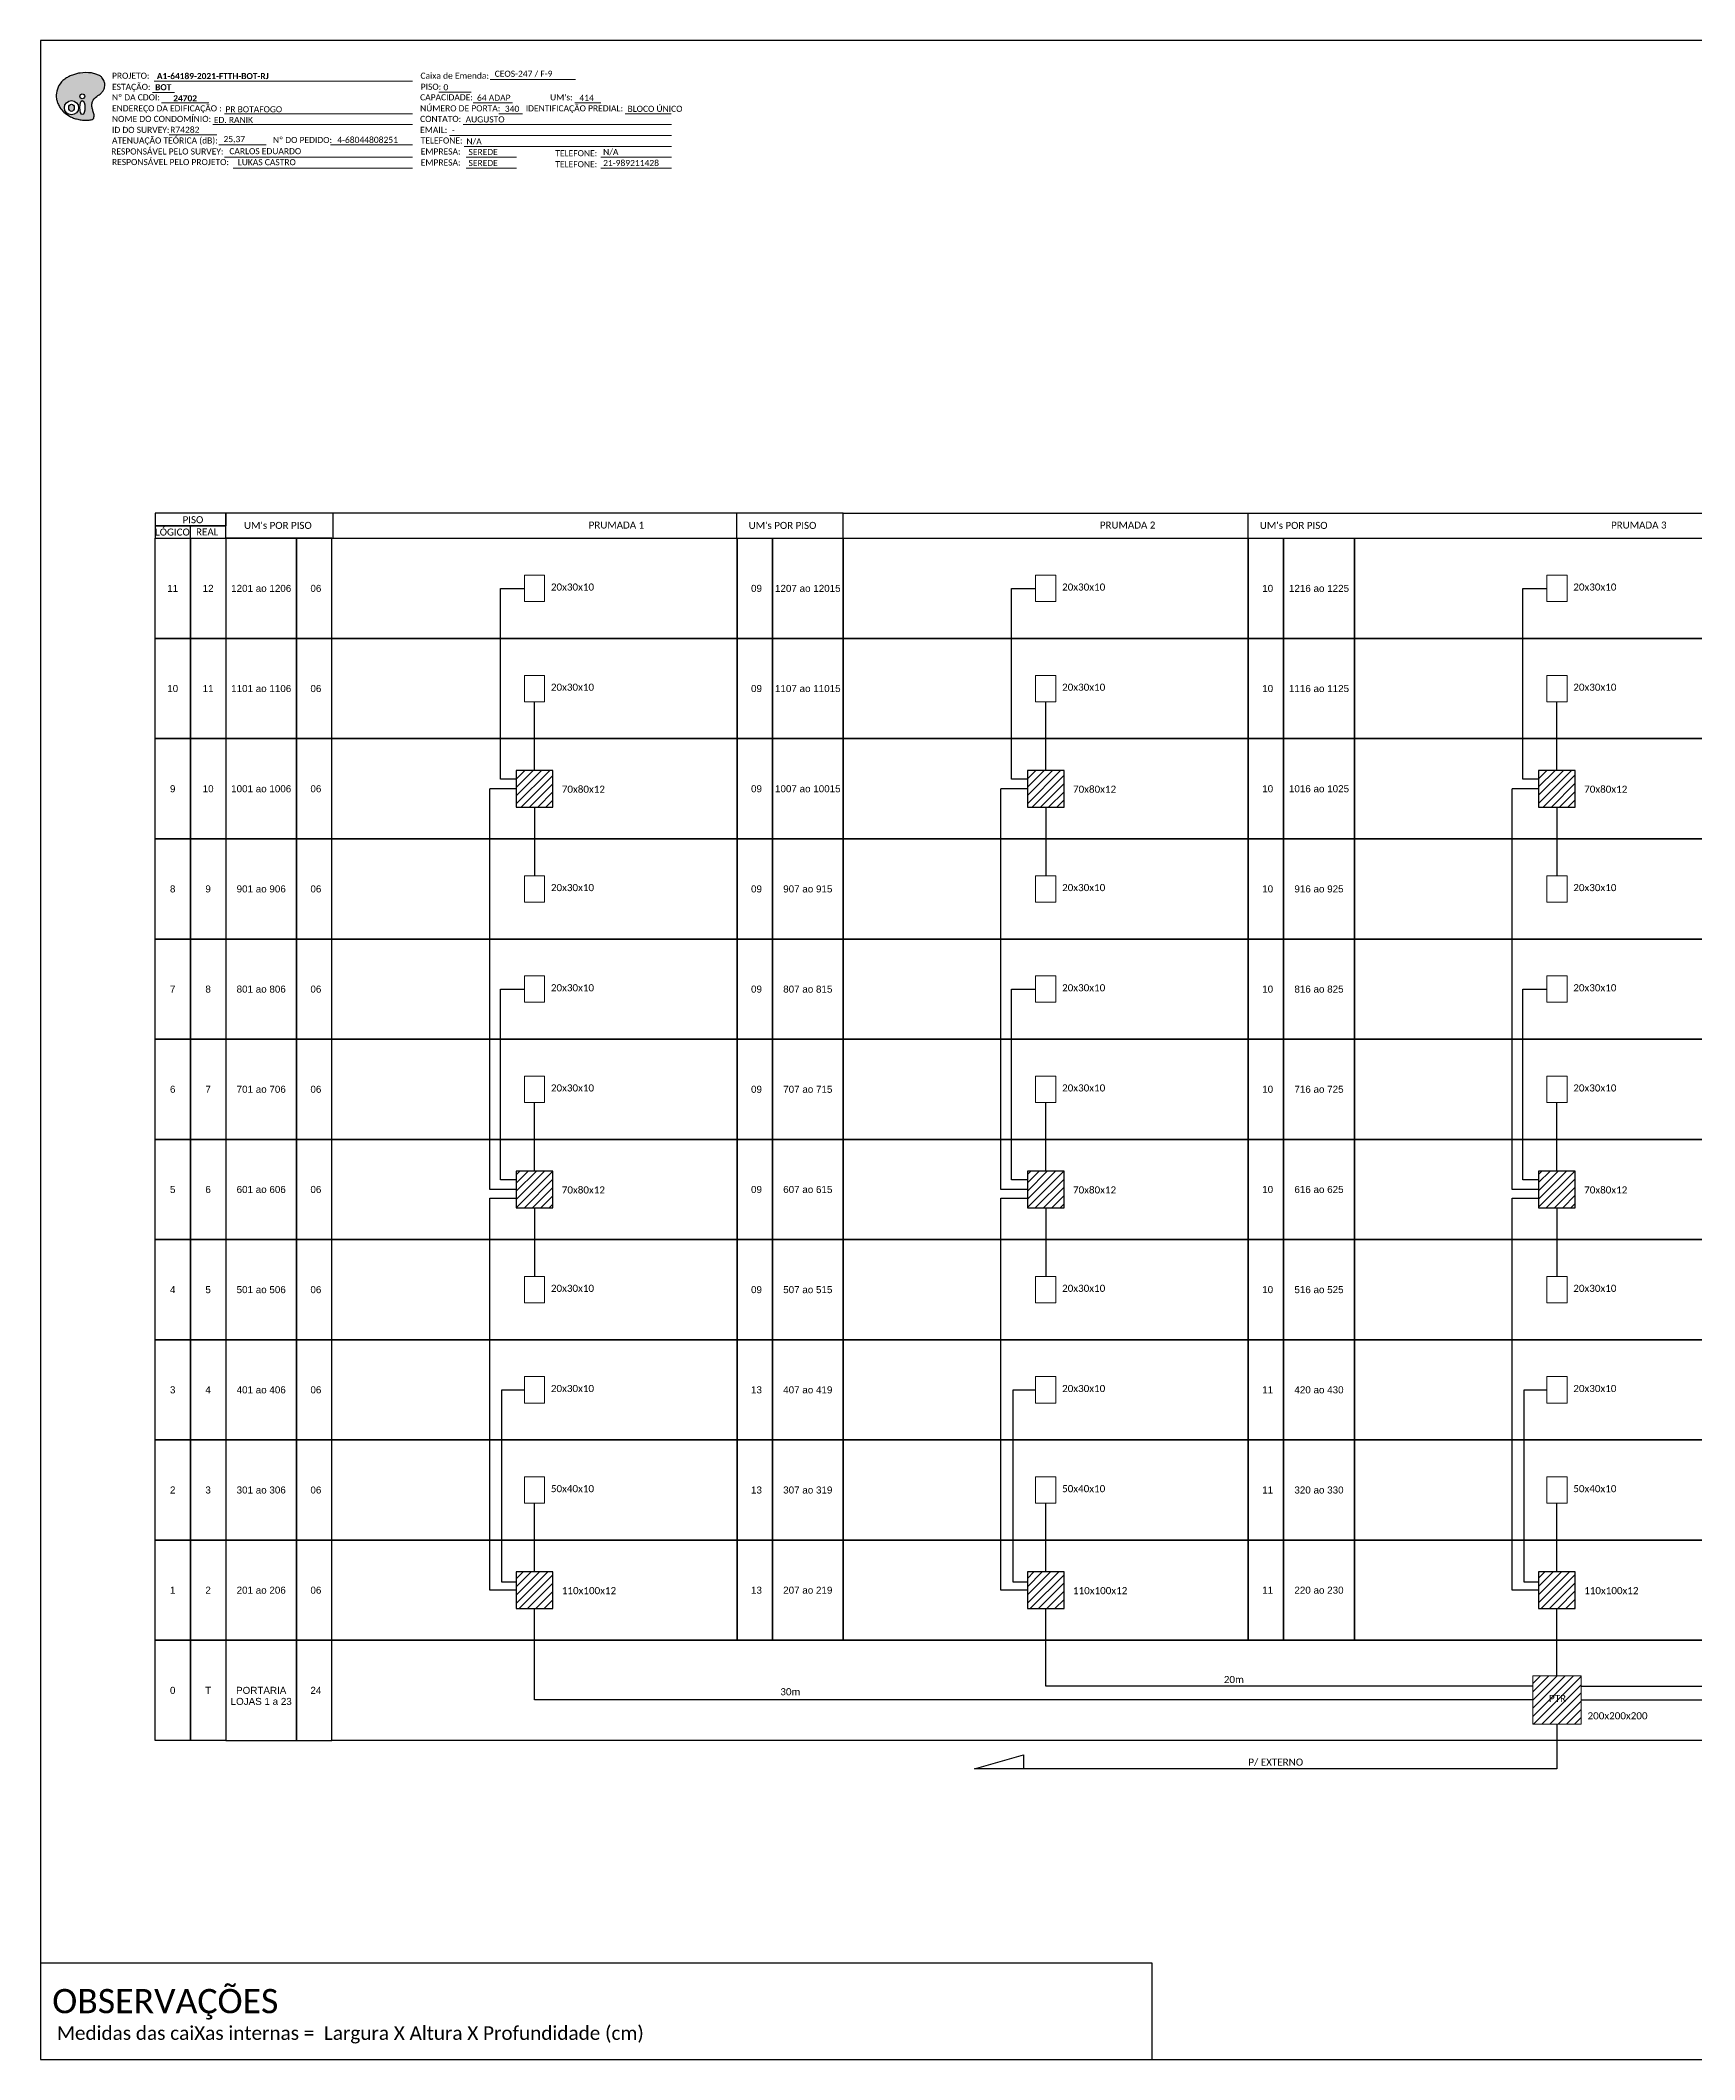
# Model space of a CAD drawing. Extents: x -89 to 2536, y 705 to 1299.
# Drawn here: x 804 to 1290, y 705 to 1299 of the extents above; entities that cross this region are included whole.
import ezdxf
from ezdxf.enums import TextEntityAlignment as Align

# ---------------------------------------------------------------- set-up
doc = ezdxf.new("R2010")
doc.units = 0
doc.styles.add('ARIAL', font='arial.ttf')
doc.styles.add('WMF-Calibri0', font='calibri.ttf')
doc.styles.add('WMF-Calibri1', font='calibrib.ttf')

# ---------------------------------------------------------------- blocks, each defined once
blk = doc.blocks.new('OI')
h = blk.add_hatch(color=40)
edge = h.paths.add_edge_path()
edge.add_spline(control_points=[(4.35, -0.67), (3.92, -0.99), (3.26, -1.5), (2.81, -2.59), (2.9, -3.5), (3.06, -4.27), (3.31, -4.85), (3.37, -5.39), (3.4, -5.88), (3.2, -6.4), (2.54, -6.61), (1.65, -6.63), (0.55, -6.67), (-0.56, -6.42), (-1.61, -6.14), (-2.77, -5.61), (-3.92, -4.77), (-4.89, -3.7), (-5.34, -2.65), (-5.6, -1.94), (-5.85, -0.96), (-5.71, 0.47), (-5.1, 2.02), (-4.14, 3.02), (-3.3, 3.61), (-2.37, 4.16), (-1.36, 4.44), (-0.56, 4.7), (0.79, 4.85), (2.24, 4.97), (3.79, 4.57), (4.67, 4.21), (5.44, 3.65), (5.76, 2.99), (6.03, 2.21), (6.01, 1.46), (5.72, 0.64), (5.31, 0.08), (4.88, -0.38), (4.51, -0.55), (4.35, -0.67)], knot_values=[0, 0, 0, 0, 1.60434, 2.417191, 3.427595, 4.282808, 4.776746, 5.304182, 5.888771, 6.258406, 6.858137, 7.79129, 8.986195, 10.124242, 11.187857, 12.242908, 13.953784, 15.414161, 16.515391, 17.349188, 17.675853, 19.552021, 21.515531, 22.568638, 23.63245, 24.621084, 25.782718, 26.745347, 27.142653, 29.870543, 31.004649, 31.921532, 32.709589, 33.801391, 34.042471, 35.192333, 35.971461, 36.628871, 37.254359, 37.836911, 37.836911, 37.836911, 37.836911], degree=3, periodic=0)
h.paths.add_polyline_path([(1.13, -0.87, -1), (-0.04, -0.87, -1)], flags=16)
edge = h.paths.add_edge_path(flags=16)
edge.add_ellipse((0.56, -3.59), major_axis=(-0.02, 1.71), ratio=0.361305, start_angle=0, end_angle=360)
h.paths.add_polyline_path([(-0.36, -3.62, -1), (-3.8, -3.62, -1)], flags=16)
edge = h.paths.add_edge_path(flags=0)
edge.add_ellipse((-2.08, -3.62), major_axis=(0, 0.885), ratio=0.758294, start_angle=0, end_angle=360)
at = {"color": 40}
for centre, radius in [((-2.08, -3.62), 1.72), ((0.54, -0.87), 0.587)]:
    blk.add_circle(centre, radius, dxfattribs=at)
blk.add_ellipse((-2.08, -3.62), major_axis=(0, 0.885), ratio=0.758294, start_param=-3.141592653589792, end_param=3.141592653589792, dxfattribs=at)
blk.add_ellipse((0.56, -3.59), major_axis=(-0.02, 1.71), ratio=0.361305, dxfattribs=at)
at = {"color": 40, "start_tangent": (-0.800898, -0.598801), "end_tangent": (-0.800898, -0.598801)}
blk.add_spline([(4.35, -0.67), (3.2, -1.78), (2.9, -2.54), (2.92, -3.55), (3.12, -4.38), (3.28, -4.85), (3.37, -5.37), (3.35, -5.95), (3.2, -6.29), (2.66, -6.55), (1.73, -6.63), (0.54, -6.62), (-0.58, -6.41), (-1.6, -6.11), (-2.56, -5.67), (-3.95, -4.67), (-4.89, -3.56), (-5.37, -2.56), (-5.64, -1.78), (-5.72, -1.46), (-5.63, 0.42), (-4.84, 2.22), (-4.13, 2.99), (-3.27, 3.62), (-2.4, 4.09), (-1.3, 4.47), (-0.37, 4.72), (0.02, 4.77), (2.75, 4.8), (3.85, 4.53), (4.69, 4.16), (5.31, 3.68), (5.85, 2.73), (5.93, 2.5), (5.94, 1.35), (5.67, 0.62), (5.29, 0.08), (4.84, -0.36), (4.35, -0.67)], degree=3, dxfattribs=at)
blk = doc.blocks.new('CARIMBO')
at = {"color": 7, "lineweight": 0}
for points in [[(35.66, -16.79), (111.64, -16.79)], [(134.48, -16.3), (159.61, -16.3)], [(35.15, -20.06), (41.7, -20.06)], [(37.81, -23.14), (51.75, -23.14)], [(119.43, -20.02), (128.92, -20.02)], [(129.48, -23.14), (141.1, -23.14)], [(159.42, -23.14), (167.09, -23.14)], [(52.97, -29.48), (111.64, -29.48)], [(56.38, -26.37), (111.64, -26.37)], [(126.6, -29.48), (187.83, -29.48)], [(137.07, -26.37), (144.01, -26.37)], [(174.24, -26.37), (187.8, -26.37)], [(40.13, -32.55), (54.07, -32.55)], [(54.67, -35.52), (68.61, -35.52)], [(122.56, -32.72), (187.83, -32.72)], [(56.38, -39.07), (111.64, -39.07)], [(126.84, -35.96), (187.83, -35.96)], [(127.45, -39.07), (142.25, -39.07)], [(167.06, -39.07), (187.83, -39.07)], [(58.87, -42.31), (111.64, -42.31)], [(127.45, -42.31), (142.25, -42.31)], [(167.06, -42.31), (187.83, -42.31)]]:
    blk.add_lwpolyline(points, dxfattribs=at)
at = {"color": 7, "xscale": 1.213923925163967, "yscale": 1.213923925163967, "zscale": 1.213923925163967, "rotation": 0.1532896023949059}
blk.add_blockref('OI', (13.86, -20.16), dxfattribs=at)
at = {"color": 7, "lineweight": 0, "style": 'WMF-Calibri0'}
for s, height, p in [('PROJETO:', 1.793, (23.26, -16.04)), ('ESTAÇÃO:', 1.793, (23.26, -19.32)), ('Caixa de Emenda:', 1.7927, (114.02, -16.04)), ('PISO:', 1.793, (114.09, -19.28)), ('ENDEREÇO DA EDIFICAÇÃO :', 1.7927, (23.26, -25.63)), ('Nº DA CDOI:', 1.7927, (23.26, -22.39)), ('CAPACIDADE:', 1.7927, (113.91, -22.39)), ('NÚMERO DE PORTA:', 1.7927, (113.91, -25.63)), ('IDENTIFICAÇÃO PREDIAL:', 1.7927, (144.99, -25.63)), ("UM's:", 1.793, (152.15, -22.39)), ('NOME DO CONDOMÍNIO:', 1.7927, (23.26, -28.74)), ('CONTATO:', 1.793, (113.91, -28.74)), ('ATENUAÇÃO TEÓRICA (dB):', 1.7927, (23.26, -35.09)), ('ID DO SURVEY:', 1.7927, (23.26, -31.97)), ('EMAIL:', 1.793, (113.91, -31.97)), ('TELEFONE:', 1.793, (114.09, -35.09)), ('RESPONSÁVEL PELO SURVEY:', 1.7927, (23.02, -38.32)), ('RESPONSÁVEL PELO PROJETO:', 1.7927, (23.26, -41.44)), ('EMPRESA:', 1.793, (114.09, -38.32)), ('EMPRESA:', 1.793, (114.09, -41.56)), ('TELEFONE:', 1.793, (153.7, -38.83)), ('TELEFONE:', 1.793, (153.7, -42.06))]:
    blk.add_text(s, height=height, dxfattribs=at).set_placement(p)
at = {"color": 7, "lineweight": 0, "flags": 8}
for tag, p, style in [('EST', (35.94, -19.41), 'WMF-Calibri1'), ('PROJ', (36.46, -16.13), 'WMF-Calibri1'), ('PISO_PTR', (120.78, -19.42), 'WMF-Calibri0'), ('CEOS-XX', (135.87, -15.46), 'WMF-Calibri0'), ('CAPAC.', (130.66, -22.52), 'WMF-Calibri0'), ("UC'S", (160.78, -22.54), 'WMF-Calibri0'), ('NOME_DO_COND.', (53.23, -29.02), 'WMF-Calibri0'), ('LOGRADOURO', (56.65, -25.91), 'WMF-Calibri0'), ('NOME_DO_CONTATO', (127.3, -28.89), 'WMF-Calibri0'), ('N°', (138.85, -25.77), 'WMF-Calibri0'), ('N°PREDIO', (174.94, -25.77), 'WMF-Calibri0'), ('_ID_', (40.39, -31.94), 'WMF-Calibri0'), ('O_POTEN', (56.06, -34.68), 'WMF-Calibri0'), ('EMAIL', (123.26, -32.12), 'WMF-Calibri0'), ('TELEFONE', (127.55, -35.36), 'WMF-Calibri0'), ('RES_SURVEY', (57.78, -38.23), 'WMF-Calibri0'), ('RES_PROJ', (60.27, -41.47), 'WMF-Calibri0'), ('EMP_RESP_SURVEY', (128.16, -38.47), 'WMF-Calibri0'), ('EMP_RESP_PROJ', (128.16, -41.71), 'WMF-Calibri0'), ('CONT_RESP_SURVEY', (167.76, -38.47), 'WMF-Calibri0'), ('CONT_RESP_PROJ', (167.76, -41.71), 'WMF-Calibri0')]:
    blk.add_attdef(tag, p, '', height=1.79, dxfattribs=dict(at, style=style))
at = {"color": 7, "lineweight": 0, "style": 'WMF-Calibri1', "flags": 8}
blk.add_attdef("N° CDO'S", text='', height=1.79, dxfattribs=at).set_placement((44.78, -22.68), align=Align.CENTER)

msp = doc.modelspace()

# ---------------------------------------------------------------- hatches: boundary and pattern name
h = msp.add_hatch()
h.set_pattern_fill('ANSI31', color=1, scale=0.54)
h.paths.add_polyline_path([(943.48, 1073.48), (954.28, 1073.48), (954.28, 1084.28), (943.48, 1084.28)])
h = msp.add_hatch()
h.set_pattern_fill('ANSI31', color=1, scale=0.54)
h.paths.add_polyline_path([(1093.88, 1073.48), (1104.68, 1073.48), (1104.68, 1084.28), (1093.88, 1084.28)])
h = msp.add_hatch()
h.set_pattern_fill('ANSI31', color=1, scale=0.54)
h.paths.add_polyline_path([(1244.28, 1073.48), (1255.08, 1073.48), (1255.08, 1084.28), (1244.28, 1084.28)])
h = msp.add_hatch()
h.set_pattern_fill('ANSI31', color=1, scale=0.54)
h.paths.add_polyline_path([(943.48, 955.6), (954.28, 955.6), (954.28, 966.4), (943.48, 966.4)])
h = msp.add_hatch()
h.set_pattern_fill('ANSI31', color=1, scale=0.54)
h.paths.add_polyline_path([(1093.88, 955.6), (1104.68, 955.6), (1104.68, 966.4), (1093.88, 966.4)])
h = msp.add_hatch()
h.set_pattern_fill('ANSI31', color=1, scale=0.54)
h.paths.add_polyline_path([(1244.28, 955.6), (1255.08, 955.6), (1255.08, 966.4), (1244.28, 966.4)])
h = msp.add_hatch()
h.set_pattern_fill('ANSI31', color=1, scale=0.54)
h.paths.add_polyline_path([(943.48, 837.72), (954.28, 837.72), (954.28, 848.52), (943.48, 848.52)])
h = msp.add_hatch()
h.set_pattern_fill('ANSI31', color=1, scale=0.54)
h.paths.add_polyline_path([(1093.88, 837.72), (1104.68, 837.72), (1104.68, 848.52), (1093.88, 848.52)])
h = msp.add_hatch()
h.set_pattern_fill('ANSI31', color=1, scale=0.54)
h.paths.add_polyline_path([(1244.28, 837.72), (1255.08, 837.72), (1255.08, 848.52), (1244.28, 848.52)])
h = msp.add_hatch()
h.set_pattern_fill('ANSI31', color=1, scale=0.54)
h.set_pattern_definition([(45, (682.627, 3187.1284), (-1.2123346, 1.2123346), [])])
h.paths.add_polyline_path([(1256.79, 803.74), (1256.79, 817.96), (1242.56, 817.96), (1242.56, 803.74)])
h.paths.add_polyline_path([(1246.83, 809.71), (1252.95, 809.71), (1252.95, 812.83), (1246.83, 812.83)], flags=24)

# ---------------------------------------------------------------- linework, layer by layer
for points in [[(803.5, 705.02), (1642.06, 705.02), (1642.06, 1299.02), (803.5, 1299.02), (803.5, 705.02)], [(858.06, 1152.55), (1039.7, 1152.55), (1039.7, 1159.95), (858.06, 1159.95), (858.06, 1159.95), (858.06, 1156.25)], [(889.61, 1152.55), (889.61, 1159.95)], [(1008.44, 1152.55), (1008.44, 1159.95)], [(1158.84, 1152.55), (1158.84, 1159.95)], [(847.64, 1152.55), (847.64, 1156.25)], [(1490.9, 798.92), (889.3, 798.92), (889.3, 828.39), (1490.9, 828.39)]]:
    msp.add_lwpolyline(points)
at = {"color": 7, "lineweight": 0}
msp.add_lwpolyline([(888.81, 1268.26), (912.96, 1268.26)], dxfattribs=at)
for points in [[(837.23, 1156.25), (858.06, 1156.25), (858.06, 1159.95), (837.23, 1159.95)], [(837.23, 1152.55), (858.06, 1152.55), (858.06, 1156.25), (837.23, 1156.25)], [(837.23, 1152.55), (847.64, 1152.55), (847.64, 1123.08), (837.23, 1123.08)], [(847.64, 1152.55), (858.06, 1152.55), (858.06, 1123.08), (847.64, 1123.08)], [(878.89, 1152.55), (858.06, 1152.55), (858.06, 1123.08), (878.89, 1123.08)], [(889.3, 1152.55), (878.89, 1152.55), (878.89, 1123.08), (889.3, 1123.08)], [(889.3, 1152.55), (1008.46, 1152.55), (1008.46, 1123.08), (889.3, 1123.08)], [(1008.46, 1152.55), (1018.87, 1152.55), (1018.87, 1123.08), (1008.46, 1123.08)], [(1018.87, 1152.55), (1039.7, 1152.55), (1039.7, 1123.08), (1018.87, 1123.08)], [(1039.7, 1152.55), (1158.85, 1152.55), (1158.85, 1123.08), (1039.7, 1123.08)], [(1158.85, 1152.55), (1169.27, 1152.55), (1169.27, 1123.08), (1158.85, 1123.08)], [(1169.27, 1152.55), (1190.1, 1152.55), (1190.1, 1123.08), (1169.27, 1123.08)], [(1190.1, 1152.55), (1309.25, 1152.55), (1309.25, 1123.08), (1190.1, 1123.08)], [(837.23, 1123.08), (847.64, 1123.08), (847.64, 1093.61), (837.23, 1093.61)], [(847.64, 1123.08), (858.06, 1123.08), (858.06, 1093.61), (847.64, 1093.61)], [(847.64, 1123.08), (858.06, 1123.08), (858.06, 1093.61), (847.64, 1093.61)], [(878.89, 1123.08), (858.06, 1123.08), (858.06, 1093.61), (878.89, 1093.61)], [(889.3, 1123.08), (878.89, 1123.08), (878.89, 1093.61), (889.3, 1093.61)], [(889.3, 1123.08), (1008.46, 1123.08), (1008.46, 1093.61), (889.3, 1093.61)], [(1008.46, 1123.08), (1018.87, 1123.08), (1018.87, 1093.61), (1008.46, 1093.61)], [(1018.87, 1123.08), (1039.7, 1123.08), (1039.7, 1093.61), (1018.87, 1093.61)], [(1039.7, 1123.08), (1158.85, 1123.08), (1158.85, 1093.61), (1039.7, 1093.61)], [(1158.85, 1123.08), (1169.27, 1123.08), (1169.27, 1093.61), (1158.85, 1093.61)], [(1169.27, 1123.08), (1190.1, 1123.08), (1190.1, 1093.61), (1169.27, 1093.61)], [(1190.1, 1123.08), (1309.25, 1123.08), (1309.25, 1093.61), (1190.1, 1093.61)], [(837.23, 1093.61), (847.64, 1093.61), (847.64, 1064.14), (837.23, 1064.14)], [(847.64, 1093.61), (858.06, 1093.61), (858.06, 1064.14), (847.64, 1064.14)], [(847.64, 1093.61), (858.06, 1093.61), (858.06, 1064.14), (847.64, 1064.14)], [(878.89, 1093.61), (858.06, 1093.61), (858.06, 1064.14), (878.89, 1064.14)], [(889.3, 1093.61), (878.89, 1093.61), (878.89, 1064.14), (889.3, 1064.14)], [(889.3, 1093.61), (1008.46, 1093.61), (1008.46, 1064.14), (889.3, 1064.14)], [(1008.46, 1093.61), (1018.87, 1093.61), (1018.87, 1064.14), (1008.46, 1064.14)], [(1018.87, 1093.61), (1039.7, 1093.61), (1039.7, 1064.14), (1018.87, 1064.14)], [(1039.7, 1093.61), (1158.85, 1093.61), (1158.85, 1064.14), (1039.7, 1064.14)], [(1158.85, 1093.61), (1169.27, 1093.61), (1169.27, 1064.14), (1158.85, 1064.14)], [(1169.27, 1093.61), (1190.1, 1093.61), (1190.1, 1064.14), (1169.27, 1064.14)], [(1190.1, 1093.61), (1309.25, 1093.61), (1309.25, 1064.14), (1190.1, 1064.14)], [(837.23, 1064.14), (847.64, 1064.14), (847.64, 1034.67), (837.23, 1034.67)], [(847.64, 1064.14), (858.06, 1064.14), (858.06, 1034.67), (847.64, 1034.67)], [(847.64, 1064.14), (858.06, 1064.14), (858.06, 1034.67), (847.64, 1034.67)], [(878.89, 1064.14), (858.06, 1064.14), (858.06, 1034.67), (878.89, 1034.67)], [(889.3, 1064.14), (878.89, 1064.14), (878.89, 1034.67), (889.3, 1034.67)], [(889.3, 1064.14), (1008.46, 1064.14), (1008.46, 1034.67), (889.3, 1034.67)], [(1008.46, 1064.14), (1018.87, 1064.14), (1018.87, 1034.67), (1008.46, 1034.67)], [(1018.87, 1064.14), (1039.7, 1064.14), (1039.7, 1034.67), (1018.87, 1034.67)], [(1039.7, 1064.14), (1158.85, 1064.14), (1158.85, 1034.67), (1039.7, 1034.67)], [(1158.85, 1064.14), (1169.27, 1064.14), (1169.27, 1034.67), (1158.85, 1034.67)], [(1169.27, 1064.14), (1190.1, 1064.14), (1190.1, 1034.67), (1169.27, 1034.67)], [(1190.1, 1064.14), (1309.25, 1064.14), (1309.25, 1034.67), (1190.1, 1034.67)], [(837.23, 1034.67), (847.64, 1034.67), (847.64, 1005.2), (837.23, 1005.2)], [(847.64, 1034.67), (858.06, 1034.67), (858.06, 1005.2), (847.64, 1005.2)], [(847.64, 1034.67), (858.06, 1034.67), (858.06, 1005.2), (847.64, 1005.2)], [(878.89, 1034.67), (858.06, 1034.67), (858.06, 1005.2), (878.89, 1005.2)], [(889.3, 1034.67), (878.89, 1034.67), (878.89, 1005.2), (889.3, 1005.2)], [(889.3, 1034.67), (1008.46, 1034.67), (1008.46, 1005.2), (889.3, 1005.2)], [(1008.46, 1034.67), (1018.87, 1034.67), (1018.87, 1005.2), (1008.46, 1005.2)], [(1018.87, 1034.67), (1039.7, 1034.67), (1039.7, 1005.2), (1018.87, 1005.2)], [(1039.7, 1034.67), (1158.85, 1034.67), (1158.85, 1005.2), (1039.7, 1005.2)], [(1158.85, 1034.67), (1169.27, 1034.67), (1169.27, 1005.2), (1158.85, 1005.2)], [(1169.27, 1034.67), (1190.1, 1034.67), (1190.1, 1005.2), (1169.27, 1005.2)], [(1190.1, 1034.67), (1309.25, 1034.67), (1309.25, 1005.2), (1190.1, 1005.2)], [(837.23, 1005.2), (847.64, 1005.2), (847.64, 975.73), (837.23, 975.73)], [(847.64, 1005.2), (858.06, 1005.2), (858.06, 975.73), (847.64, 975.73)], [(847.64, 1005.2), (858.06, 1005.2), (858.06, 975.73), (847.64, 975.73)], [(878.89, 1005.2), (858.06, 1005.2), (858.06, 975.73), (878.89, 975.73)], [(889.3, 1005.2), (878.89, 1005.2), (878.89, 975.73), (889.3, 975.73)], [(889.3, 1005.2), (1008.46, 1005.2), (1008.46, 975.73), (889.3, 975.73)], [(1008.46, 1005.2), (1018.87, 1005.2), (1018.87, 975.73), (1008.46, 975.73)], [(1018.87, 1005.2), (1039.7, 1005.2), (1039.7, 975.73), (1018.87, 975.73)], [(1039.7, 1005.2), (1158.85, 1005.2), (1158.85, 975.73), (1039.7, 975.73)], [(1158.85, 1005.2), (1169.27, 1005.2), (1169.27, 975.73), (1158.85, 975.73)], [(1169.27, 1005.2), (1190.1, 1005.2), (1190.1, 975.73), (1169.27, 975.73)], [(1190.1, 1005.2), (1309.25, 1005.2), (1309.25, 975.73), (1190.1, 975.73)], [(837.23, 975.73), (847.64, 975.73), (847.64, 946.27), (837.23, 946.27)], [(847.64, 975.73), (858.06, 975.73), (858.06, 946.27), (847.64, 946.27)], [(847.64, 975.73), (858.06, 975.73), (858.06, 946.27), (847.64, 946.27)], [(878.89, 975.73), (858.06, 975.73), (858.06, 946.27), (878.89, 946.27)], [(889.3, 975.73), (878.89, 975.73), (878.89, 946.27), (889.3, 946.27)], [(889.3, 975.73), (1008.46, 975.73), (1008.46, 946.27), (889.3, 946.27)], [(1008.46, 975.73), (1018.87, 975.73), (1018.87, 946.27), (1008.46, 946.27)], [(1018.87, 975.73), (1039.7, 975.73), (1039.7, 946.27), (1018.87, 946.27)], [(1039.7, 975.73), (1158.85, 975.73), (1158.85, 946.27), (1039.7, 946.27)], [(1158.85, 975.73), (1169.27, 975.73), (1169.27, 946.27), (1158.85, 946.27)], [(1169.27, 975.73), (1190.1, 975.73), (1190.1, 946.27), (1169.27, 946.27)], [(1190.1, 975.73), (1309.25, 975.73), (1309.25, 946.27), (1190.1, 946.27)], [(837.23, 946.27), (847.64, 946.27), (847.64, 916.8), (837.23, 916.8)], [(847.64, 946.27), (858.06, 946.27), (858.06, 916.8), (847.64, 916.8)], [(847.64, 946.27), (858.06, 946.27), (858.06, 916.8), (847.64, 916.8)], [(878.89, 946.27), (858.06, 946.27), (858.06, 916.8), (878.89, 916.8)], [(889.3, 946.27), (878.89, 946.27), (878.89, 916.8), (889.3, 916.8)], [(889.3, 946.27), (1008.46, 946.27), (1008.46, 916.8), (889.3, 916.8)], [(1008.46, 946.27), (1018.87, 946.27), (1018.87, 916.8), (1008.46, 916.8)], [(1018.87, 946.27), (1039.7, 946.27), (1039.7, 916.8), (1018.87, 916.8)], [(1039.7, 946.27), (1158.85, 946.27), (1158.85, 916.8), (1039.7, 916.8)], [(1158.85, 946.27), (1169.27, 946.27), (1169.27, 916.8), (1158.85, 916.8)], [(1169.27, 946.27), (1190.1, 946.27), (1190.1, 916.8), (1169.27, 916.8)], [(1190.1, 946.27), (1309.25, 946.27), (1309.25, 916.8), (1190.1, 916.8)], [(837.23, 916.8), (847.64, 916.8), (847.64, 887.33), (837.23, 887.33)], [(847.64, 916.8), (858.06, 916.8), (858.06, 887.33), (847.64, 887.33)], [(847.64, 916.8), (858.06, 916.8), (858.06, 887.33), (847.64, 887.33)], [(878.89, 916.8), (858.06, 916.8), (858.06, 887.33), (878.89, 887.33)], [(889.3, 916.8), (878.89, 916.8), (878.89, 887.33), (889.3, 887.33)], [(889.3, 916.8), (1008.46, 916.8), (1008.46, 887.33), (889.3, 887.33)], [(1008.46, 916.8), (1018.87, 916.8), (1018.87, 887.33), (1008.46, 887.33)], [(1018.87, 916.8), (1039.7, 916.8), (1039.7, 887.33), (1018.87, 887.33)], [(1039.7, 916.8), (1158.85, 916.8), (1158.85, 887.33), (1039.7, 887.33)], [(1158.85, 916.8), (1169.27, 916.8), (1169.27, 887.33), (1158.85, 887.33)], [(1169.27, 916.8), (1190.1, 916.8), (1190.1, 887.33), (1169.27, 887.33)], [(1190.1, 916.8), (1309.25, 916.8), (1309.25, 887.33), (1190.1, 887.33)], [(837.23, 887.33), (847.64, 887.33), (847.64, 857.86), (837.23, 857.86)], [(847.64, 887.33), (858.06, 887.33), (858.06, 857.86), (847.64, 857.86)], [(847.64, 887.33), (858.06, 887.33), (858.06, 857.86), (847.64, 857.86)], [(878.89, 887.33), (858.06, 887.33), (858.06, 857.86), (878.89, 857.86)], [(889.3, 887.33), (878.89, 887.33), (878.89, 857.86), (889.3, 857.86)], [(889.3, 887.33), (1008.46, 887.33), (1008.46, 857.86), (889.3, 857.86)], [(1008.46, 887.33), (1018.87, 887.33), (1018.87, 857.86), (1008.46, 857.86)], [(1018.87, 887.33), (1039.7, 887.33), (1039.7, 857.86), (1018.87, 857.86)], [(1039.7, 887.33), (1158.85, 887.33), (1158.85, 857.86), (1039.7, 857.86)], [(1158.85, 887.33), (1169.27, 887.33), (1169.27, 857.86), (1158.85, 857.86)], [(1169.27, 887.33), (1190.1, 887.33), (1190.1, 857.86), (1169.27, 857.86)], [(1190.1, 887.33), (1309.25, 887.33), (1309.25, 857.86), (1190.1, 857.86)], [(837.23, 857.86), (847.64, 857.86), (847.64, 828.39), (837.23, 828.39)], [(847.64, 857.86), (858.06, 857.86), (858.06, 828.39), (847.64, 828.39)], [(847.64, 857.86), (858.06, 857.86), (858.06, 828.39), (847.64, 828.39)], [(878.89, 857.86), (858.06, 857.86), (858.06, 828.39), (878.89, 828.39)], [(889.3, 857.86), (878.89, 857.86), (878.89, 828.39), (889.3, 828.39)], [(889.3, 857.86), (1008.46, 857.86), (1008.46, 828.39), (889.3, 828.39)], [(1008.46, 857.86), (1018.87, 857.86), (1018.87, 828.39), (1008.46, 828.39)], [(1018.87, 857.86), (1039.7, 857.86), (1039.7, 828.39), (1018.87, 828.39)], [(1039.7, 857.86), (1158.85, 857.86), (1158.85, 828.39), (1039.7, 828.39)], [(1158.85, 857.86), (1169.27, 857.86), (1169.27, 828.39), (1158.85, 828.39)], [(1169.27, 857.86), (1190.1, 857.86), (1190.1, 828.39), (1169.27, 828.39)], [(1190.1, 857.86), (1309.25, 857.86), (1309.25, 828.39), (1190.1, 828.39)], [(837.23, 828.39), (847.64, 828.39), (847.64, 798.92), (837.23, 798.92)], [(847.64, 828.39), (858.06, 828.39), (858.06, 798.92), (847.64, 798.92)], [(847.64, 828.39), (858.06, 828.39), (858.06, 798.92), (847.64, 798.92)], [(878.89, 828.39), (858.06, 828.39), (858.06, 798.92), (878.89, 798.92)], [(889.3, 828.39), (878.89, 828.39), (878.89, 798.92), (889.3, 798.92)]]:
    msp.add_lwpolyline(points, close=True)
at = {"color": 7, "ltscale": 0.5}
msp.add_lwpolyline([(1039.7, 1159.95), (1610.05, 1159.95), (1610.05, 1152.55)], dxfattribs=at)
at = {"color": 0, "lineweight": 0}
for points in [[(945.9, 1141.7), (951.86, 1141.7), (951.86, 1133.94), (945.9, 1133.94)], [(1096.3, 1141.7), (1102.26, 1141.7), (1102.26, 1133.94), (1096.3, 1133.94)], [(1246.7, 1141.7), (1252.66, 1141.7), (1252.66, 1133.94), (1246.7, 1133.94)], [(945.9, 1112.23), (951.86, 1112.23), (951.86, 1104.47), (945.9, 1104.47)], [(1096.3, 1112.23), (1102.26, 1112.23), (1102.26, 1104.47), (1096.3, 1104.47)], [(1246.7, 1112.23), (1252.66, 1112.23), (1252.66, 1104.47), (1246.7, 1104.47)], [(945.9, 1053.29), (951.86, 1053.29), (951.86, 1045.53), (945.9, 1045.53)], [(1096.3, 1053.29), (1102.26, 1053.29), (1102.26, 1045.53), (1096.3, 1045.53)], [(1246.7, 1053.29), (1252.66, 1053.29), (1252.66, 1045.53), (1246.7, 1045.53)], [(945.9, 1023.82), (951.86, 1023.82), (951.86, 1016.06), (945.9, 1016.06)], [(1096.3, 1023.82), (1102.26, 1023.82), (1102.26, 1016.06), (1096.3, 1016.06)], [(1246.7, 1023.82), (1252.66, 1023.82), (1252.66, 1016.06), (1246.7, 1016.06)], [(945.9, 994.35), (951.86, 994.35), (951.86, 986.59), (945.9, 986.59)], [(1096.3, 994.35), (1102.26, 994.35), (1102.26, 986.59), (1096.3, 986.59)], [(1246.7, 994.35), (1252.66, 994.35), (1252.66, 986.59), (1246.7, 986.59)], [(945.9, 935.41), (951.86, 935.41), (951.86, 927.65), (945.9, 927.65)], [(1096.3, 935.41), (1102.26, 935.41), (1102.26, 927.65), (1096.3, 927.65)], [(1246.7, 935.41), (1252.66, 935.41), (1252.66, 927.65), (1246.7, 927.65)], [(945.9, 905.94), (951.86, 905.94), (951.86, 898.18), (945.9, 898.18)], [(1096.3, 905.94), (1102.26, 905.94), (1102.26, 898.18), (1096.3, 898.18)], [(1246.7, 905.94), (1252.66, 905.94), (1252.66, 898.18), (1246.7, 898.18)], [(945.9, 876.47), (951.86, 876.47), (951.86, 868.71), (945.9, 868.71)], [(1096.3, 876.47), (1102.26, 876.47), (1102.26, 868.71), (1096.3, 868.71)], [(1246.7, 876.47), (1252.66, 876.47), (1252.66, 868.71), (1246.7, 868.71)]]:
    msp.add_lwpolyline(points, close=True, dxfattribs=at)
at = {"color": 3, "ltscale": 0.5}
for points in [[(943.48, 1081.73), (938.85, 1081.73), (938.85, 1137.82), (945.9, 1137.82)], [(1093.88, 1081.73), (1089.25, 1081.73), (1089.25, 1137.82), (1096.3, 1137.82)], [(1244.28, 1081.73), (1239.65, 1081.73), (1239.65, 1137.82), (1246.7, 1137.82)], [(948.88, 1084.28), (948.88, 1104.47)], [(1099.28, 1084.28), (1099.28, 1104.47)], [(1249.68, 1084.28), (1249.68, 1104.47)], [(943.48, 1078.88), (935.7, 1078.88)], [(935.7, 961), (935.7, 1078.88)], [(1093.88, 1078.88), (1086.1, 1078.88)], [(1086.1, 961), (1086.1, 1078.88)], [(1244.28, 1078.88), (1236.5, 1078.88)], [(1236.5, 961), (1236.5, 1078.88)], [(948.88, 1073.48), (948.88, 1053.29)], [(1099.28, 1073.48), (1099.28, 1053.29)], [(1249.68, 1073.48), (1249.68, 1053.29)], [(943.48, 963.85), (938.85, 963.85), (938.85, 1019.94), (945.9, 1019.94)], [(1093.88, 963.85), (1089.25, 963.85), (1089.25, 1019.94), (1096.3, 1019.94)], [(1244.28, 963.85), (1239.65, 963.85), (1239.65, 1019.94), (1246.7, 1019.94)], [(948.88, 966.4), (948.88, 986.59)], [(1099.28, 966.4), (1099.28, 986.59)], [(1249.68, 966.4), (1249.68, 986.59)], [(943.48, 961), (935.7, 961)], [(943.48, 843.12), (935.7, 843.12), (935.7, 958.45), (943.48, 958.45)], [(1093.88, 961), (1086.1, 961)], [(1093.88, 843.12), (1086.1, 843.12), (1086.1, 958.45), (1093.88, 958.45)], [(1244.28, 961), (1236.5, 961)], [(1244.28, 843.12), (1236.5, 843.12), (1236.5, 958.45), (1244.28, 958.45)], [(948.88, 955.6), (948.88, 935.41)], [(1099.28, 955.6), (1099.28, 935.41)], [(1249.68, 955.6), (1249.68, 935.41)], [(943.48, 845.5), (939.3, 845.5), (939.3, 902.06), (945.9, 902.06)], [(1093.88, 845.5), (1089.7, 845.5), (1089.7, 902.06), (1096.3, 902.06)], [(1244.28, 845.5), (1240.1, 845.5), (1240.1, 902.06), (1246.7, 902.06)], [(948.88, 848.52), (948.88, 868.71)], [(1099.28, 848.52), (1099.28, 868.71)], [(1249.68, 848.52), (1249.68, 868.71)], [(1242.56, 810.85), (948.88, 810.85), (948.88, 837.72)], [(1242.56, 814.9), (1099.28, 814.9), (1099.28, 837.72)], [(1249.68, 817.96), (1249.68, 837.72)], [(1256.79, 810.85), (1550.47, 810.85), (1550.47, 837.72)], [(1256.79, 814.9), (1400.08, 814.9), (1400.08, 837.72)], [(1249.68, 803.74), (1249.68, 790.6), (1078.35, 790.6), (1092.75, 794.65)], [(1092.75, 794.65), (1092.75, 790.6)]]:
    msp.add_lwpolyline(points, dxfattribs=at)
at = {"color": 1}
for points in [[(943.48, 1073.48), (954.28, 1073.48), (954.28, 1084.28), (943.48, 1084.28)], [(1093.88, 1073.48), (1104.68, 1073.48), (1104.68, 1084.28), (1093.88, 1084.28)], [(1244.28, 1073.48), (1255.08, 1073.48), (1255.08, 1084.28), (1244.28, 1084.28)], [(943.48, 955.6), (954.28, 955.6), (954.28, 966.4), (943.48, 966.4)], [(1093.88, 955.6), (1104.68, 955.6), (1104.68, 966.4), (1093.88, 966.4)], [(1244.28, 955.6), (1255.08, 955.6), (1255.08, 966.4), (1244.28, 966.4)], [(943.48, 837.72), (954.28, 837.72), (954.28, 848.52), (943.48, 848.52)], [(1093.88, 837.72), (1104.68, 837.72), (1104.68, 848.52), (1093.88, 848.52)], [(1244.28, 837.72), (1255.08, 837.72), (1255.08, 848.52), (1244.28, 848.52)]]:
    msp.add_lwpolyline(points, close=True, dxfattribs=at)
at = {"color": 1, "lineweight": 0}
msp.add_lwpolyline([(1242.56, 817.96), (1256.79, 817.96), (1256.79, 803.74), (1242.56, 803.74)], close=True, dxfattribs=at)
at = {"color": 7}
msp.add_lwpolyline([(803.57, 733.5), (1130.53, 733.5), (1130.53, 705.02)], dxfattribs=at)

# ---------------------------------------------------------------- block references
ref = msp.add_blockref('CARIMBO', (801.31, 1303.77))
ref.add_attrib('PROJ', 'A1-64189-2021-FTTH-BOT-RJ', (837.77, 1287.63), dxfattribs={"color": 7, "lineweight": 0, "height": 1.7927, "style": 'WMF-Calibri1'})
ref.add_attrib('EST', 'BOT', (837.25, 1284.35), dxfattribs={"color": 7, "lineweight": 0, "height": 1.793, "style": 'WMF-Calibri1'})
ref.add_attrib("N° CDO'S", '24702', dxfattribs={"color": 7, "lineweight": 0, "height": 1.793, "style": 'WMF-Calibri1'}).set_placement((846.09, 1281.09), align=Align.CENTER)
ref.add_attrib('LOGRADOURO', 'PR BOTAFOGO', (857.95, 1277.86), dxfattribs={"color": 7, "lineweight": 0, "height": 1.7927, "style": 'WMF-Calibri0'})
ref.add_attrib('NOME_DO_COND.', 'ED. RANIK', (854.54, 1274.74), dxfattribs={"color": 7, "lineweight": 0, "height": 1.793, "style": 'WMF-Calibri0'})
ref.add_attrib('_ID_', 'R74282', (841.7, 1271.83), dxfattribs={"color": 7, "lineweight": 0, "height": 1.793, "style": 'WMF-Calibri0'})
ref.add_attrib('O_POTEN', '25,37', (857.37, 1269.09), dxfattribs={"color": 7, "lineweight": 0, "height": 1.793, "style": 'WMF-Calibri0'})
ref.add_attrib('RES_SURVEY', 'CARLOS EDUARDO', (859.09, 1265.54), dxfattribs={"color": 7, "lineweight": 0, "height": 1.7927, "style": 'WMF-Calibri0'})
ref.add_attrib('RES_PROJ', 'LUKAS CASTRO', (861.58, 1262.3), dxfattribs={"color": 7, "lineweight": 0, "height": 1.7927, "style": 'WMF-Calibri0'})
ref.add_attrib('CEOS-XX', 'CEOS-247 / F-9', (937.18, 1288.31), dxfattribs={"color": 7, "lineweight": 0, "height": 1.7927, "style": 'WMF-Calibri0'})
ref.add_attrib('CAPAC.', '64 ADAP', (931.96, 1281.25), dxfattribs={"color": 7, "lineweight": 0, "height": 1.793, "style": 'WMF-Calibri0'})
ref.add_attrib("UC'S", '414', (962.08, 1281.23), dxfattribs={"color": 7, "lineweight": 0, "height": 1.793, "style": 'WMF-Calibri0'})
ref.add_attrib('PISO_PTR', '0', (922.09, 1284.34), dxfattribs={"color": 7, "lineweight": 0, "height": 1.79, "style": 'WMF-Calibri0'})
ref.add_attrib('N°', '340', (940.15, 1278), dxfattribs={"color": 7, "lineweight": 0, "height": 1.793, "style": 'WMF-Calibri0'})
ref.add_attrib('N°PREDIO', 'BLOCO ÚNICO', (976.25, 1278), dxfattribs={"color": 7, "lineweight": 0, "height": 1.7927, "style": 'WMF-Calibri0'})
ref.add_attrib('NOME_DO_CONTATO', 'AUGUSTO', (928.61, 1274.88), dxfattribs={"color": 7, "lineweight": 0, "height": 1.793, "style": 'WMF-Calibri0'})
ref.add_attrib('EMAIL', '-', (924.57, 1271.65), dxfattribs={"color": 7, "lineweight": 0, "height": 1.79, "style": 'WMF-Calibri0'})
ref.add_attrib('TELEFONE', 'N/A', (928.86, 1268.41), dxfattribs={"color": 7, "lineweight": 0, "height": 1.793, "style": 'WMF-Calibri0'})
ref.add_attrib('EMP_RESP_SURVEY', 'SEREDE', (929.46, 1265.3), dxfattribs={"color": 7, "lineweight": 0, "height": 1.793, "style": 'WMF-Calibri0'})
ref.add_attrib('EMP_RESP_PROJ', 'SEREDE', (929.46, 1262.06), dxfattribs={"color": 7, "lineweight": 0, "height": 1.793, "style": 'WMF-Calibri0'})
ref.add_attrib('CONT_RESP_SURVEY', 'N/A', (969.07, 1265.3), dxfattribs={"color": 7, "lineweight": 0, "height": 1.793, "style": 'WMF-Calibri0'})
ref.add_attrib('CONT_RESP_PROJ', '21-989211428', (969.07, 1262.06), dxfattribs={"color": 7, "lineweight": 0, "height": 1.7927, "style": 'WMF-Calibri0'})

# ---------------------------------------------------------------- texts
at = {"color": 7, "lineweight": 0, "style": 'WMF-Calibri0'}
msp.add_text('Nº DO PEDIDO:', height=1.7927, dxfattribs=at).set_placement((871.94, 1268.84))
at = {"style": 'WMF-Calibri0'}
for s, height, p in [('     PISO', 2.07, (841.69, 1156.98)), ('  LÓGICO', 2.07, (835.8, 1153.35)), ('    REAL', 2.07, (846.39, 1153.4)), ("UM's POR PISO", 2.07, (863.42, 1155.31)), ('PRUMADA 1 ', 2.07, (964.82, 1155.41)), ("UM's POR PISO", 2.07, (1011.89, 1155.31)), ('PRUMADA 2', 2.07, (1115.22, 1155.41)), ("UM's POR PISO", 2.07, (1162.29, 1155.31)), ('PRUMADA 3', 2.07, (1265.62, 1155.41)), ('20x30x10', 2.085, (953.71, 1137.17)), ('20x30x10', 2.085, (1104.11, 1137.17)), ('20x30x10', 2.085, (1254.51, 1137.17)), ('20x30x10', 2.085, (953.71, 1107.7)), ('20x30x10', 2.085, (1104.11, 1107.7)), ('20x30x10', 2.085, (1254.51, 1107.7)), ('70x80x12', 2.085, (956.91, 1077.7)), ('70x80x12', 2.085, (1107.31, 1077.7)), ('70x80x12', 2.085, (1257.71, 1077.7)), ('20x30x10', 2.085, (953.71, 1048.76)), ('20x30x10', 2.085, (1104.11, 1048.76)), ('20x30x10', 2.085, (1254.51, 1048.76)), ('20x30x10', 2.085, (953.71, 1019.29)), ('20x30x10', 2.085, (1104.11, 1019.29)), ('20x30x10', 2.085, (1254.51, 1019.29)), ('20x30x10', 2.085, (953.71, 989.82)), ('20x30x10', 2.085, (1104.11, 989.82)), ('20x30x10', 2.085, (1254.51, 989.82)), ('70x80x12', 2.085, (956.91, 959.82)), ('70x80x12', 2.085, (1107.31, 959.82)), ('70x80x12', 2.085, (1257.71, 959.82)), ('20x30x10', 2.085, (953.71, 930.88)), ('20x30x10', 2.085, (1104.11, 930.88)), ('20x30x10', 2.085, (1254.51, 930.88)), ('20x30x10', 2.085, (953.71, 901.41)), ('20x30x10', 2.085, (1104.11, 901.41)), ('20x30x10', 2.085, (1254.51, 901.41)), ('50x40x10', 2.085, (953.71, 871.94)), ('50x40x10', 2.085, (1104.11, 871.94)), ('50x40x10', 2.085, (1254.51, 871.94)), ('110x100x12', 2.085, (956.91, 841.94)), ('110x100x12', 2.085, (1107.31, 841.94)), ('110x100x12', 2.085, (1257.71, 841.94)), ('30m', 2.085, (1021.2, 812.2)), ('20m', 2.085, (1151.7, 815.8)), ('PTR', 2.085, (1247.35, 810.24)), ('200x200x200', 2.0853, (1258.71, 805.13)), ('P/ EXTERNO', 2.085, (1158.9, 791.5))]:
    msp.add_text(s, height=height, dxfattribs=at).set_placement(p)
at = {"style": 'ARIAL'}
for s, p in [('11', (842.43, 1137.82)), ('12', (852.85, 1137.82)), ('1201 ao 1206', (868.47, 1137.82)), ('06', (884.56, 1137.82)), ('09', (1014.19, 1137.82)), ('1207 ao 12015', (1029.29, 1137.82)), ('10', (1164.59, 1137.82)), ('1216 ao 1225', (1179.69, 1137.82)), ('10', (842.43, 1108.35)), ('11', (852.85, 1108.35)), ('1101 ao 1106', (868.47, 1108.35)), ('06', (884.56, 1108.35)), ('09', (1014.19, 1108.35)), ('1107 ao 11015', (1029.29, 1108.35)), ('10', (1164.59, 1108.35)), ('1116 ao 1125', (1179.69, 1108.35)), ('9', (842.43, 1078.88)), ('10', (852.85, 1078.88)), ('1001 ao 1006', (868.47, 1078.88)), ('06', (884.56, 1078.88)), ('09', (1014.19, 1078.88)), ('1007 ao 10015', (1029.29, 1078.88)), ('10', (1164.59, 1078.88)), ('1016 ao 1025', (1179.69, 1078.88)), ('8', (842.43, 1049.41)), ('9', (852.85, 1049.41)), ('901 ao 906', (868.47, 1049.41)), ('06', (884.56, 1049.41)), ('09', (1014.19, 1049.41)), ('907 ao 915', (1029.29, 1049.41)), ('10', (1164.59, 1049.41)), ('916 ao 925', (1179.69, 1049.41)), ('7', (842.43, 1019.94)), ('8', (852.85, 1019.94)), ('801 ao 806', (868.47, 1019.94)), ('06', (884.56, 1019.94)), ('09', (1014.19, 1019.94)), ('807 ao 815', (1029.29, 1019.94)), ('10', (1164.59, 1019.94)), ('816 ao 825', (1179.69, 1019.94)), ('6', (842.43, 990.47)), ('7', (852.85, 990.47)), ('701 ao 706', (868.47, 990.47)), ('06', (884.56, 990.47)), ('09', (1014.19, 990.47)), ('707 ao 715', (1029.29, 990.47)), ('10', (1164.59, 990.47)), ('716 ao 725', (1179.69, 990.47)), ('5', (842.43, 961)), ('6', (852.85, 961)), ('601 ao 606', (868.47, 961)), ('06', (884.56, 961)), ('09', (1014.19, 961)), ('607 ao 615', (1029.29, 961)), ('10', (1164.59, 961)), ('616 ao 625', (1179.69, 961)), ('501 ao 506', (868.47, 931.53)), ('06', (884.56, 931.53)), ('09', (1014.19, 931.53)), ('507 ao 515', (1029.29, 931.53)), ('10', (1164.59, 931.53)), ('516 ao 525', (1179.69, 931.53)), ('4', (842.43, 931.53)), ('5', (852.85, 931.53)), ('3', (842.43, 902.06)), ('4', (852.85, 902.06)), ('401 ao 406', (868.47, 902.06)), ('06', (884.56, 902.06)), ('13', (1014.19, 902.06)), ('407 ao 419', (1029.29, 902.06)), ('11', (1164.59, 902.06)), ('420 ao 430', (1179.69, 902.06)), ('2', (842.43, 872.59)), ('3', (852.85, 872.59)), ('301 ao 306', (868.47, 872.59)), ('06', (884.56, 872.59)), ('13', (1014.19, 872.59)), ('307 ao 319', (1029.29, 872.59)), ('11', (1164.59, 872.59)), ('320 ao 330', (1179.69, 872.59)), ('1', (842.43, 843.12)), ('2', (852.85, 843.12)), ('201 ao 206', (868.47, 843.12)), ('06', (884.56, 843.12)), ('13', (1014.19, 843.12)), ('207 ao 219', (1029.29, 843.12)), ('11', (1164.59, 843.12)), ('220 ao 230', (1179.69, 843.12)), ('0', (842.43, 813.65)), ('T', (852.85, 813.65)), ('PORTARIA', (868.47, 813.65)), ('24', (884.56, 813.65)), ('LOJAS 1 a 23', (868.47, 810.4))]:
    msp.add_text(s, height=2.07, dxfattribs=at).set_placement(p, align=Align.MIDDLE_CENTER)
at = {"color": 7, "style": 'WMF-Calibri0'}
msp.add_text('OBSERVAÇÕES', height=7.1308, dxfattribs=at).set_placement((806.99, 718.67))
at = {"color": 7, "insert": (808.34, 714.83), "char_height": 4, "width": 658.8434, "attachment_point": 1, "style": 'WMF-Calibri0'}
msp.add_mtext('Medidas das caiXas internas =  Largura X Altura X Profundidade (cm)', dxfattribs=at)
at = {"color": 7, "lineweight": 0, "style": 'WMF-Calibri0', "flags": 8}
msp.add_attdef('4-68044808251', (890.85, 1268.87), '4-68044808251', height=1.7927, dxfattribs=at)

doc.saveas('drawing.dxf')
